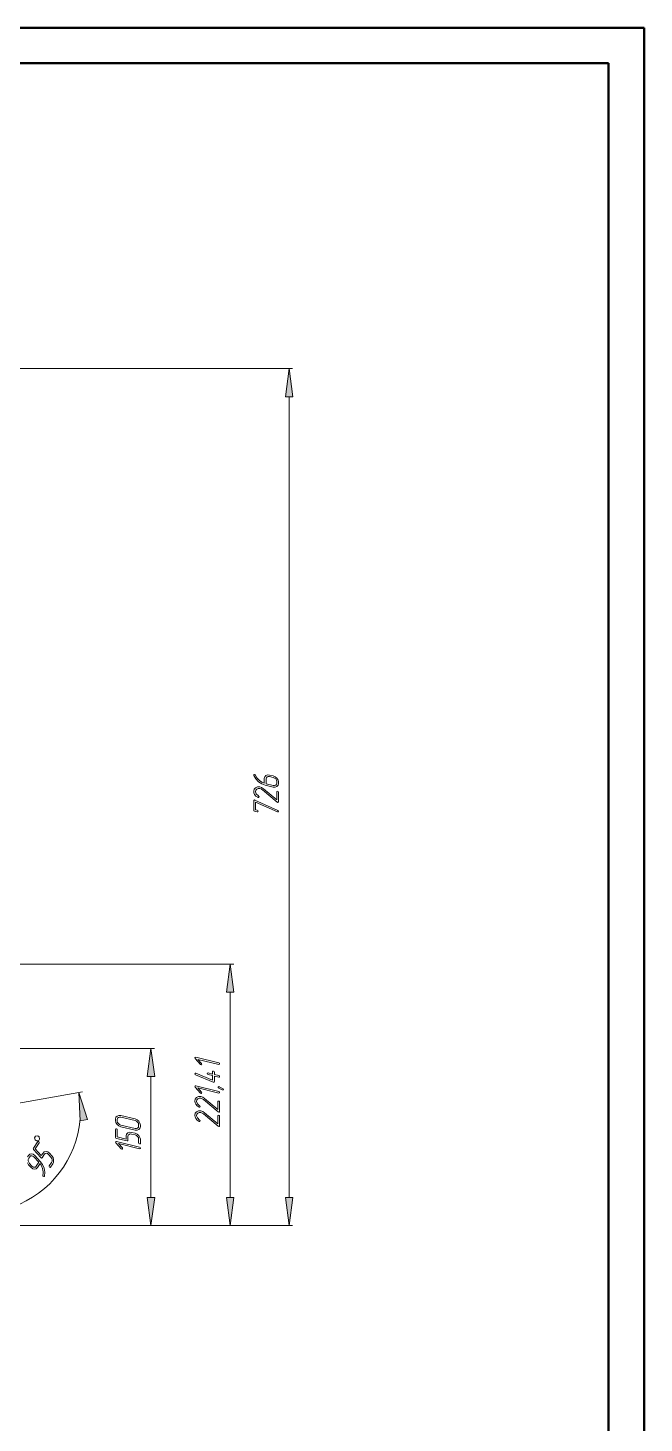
# Model space of a CAD drawing. Extents: x 0 to 420, y 0 to 297.
# Drawn here: x 333.1 to 420, y 100 to 297 of the extents above; entities that cross this region are included whole.
import ezdxf

# ---------------------------------------------------------------- set-up
doc = ezdxf.new("R2010")
doc.units = 0

msp = doc.modelspace()

# ---------------------------------------------------------------- linework, layer by layer
at = {"color": 7, "lineweight": 50}
for p, q in [((420, 297), (0, 297)), ((420, 0), (420, 297)), ((415, 292), (20, 292)), ((415, 5), (415, 292))]:
    msp.add_line(p, q, dxfattribs=at)
at = {"color": 7, "lineweight": 13}
for p, q in [((316.782593, 248.887726), (370.407501, 248.887726)), ((369.907501, 131.8535), (369.907501, 244.921951)), ((307.028198, 164.788696), (362.10556, 164.788696)), ((361.60556, 131.8535), (361.60556, 160.822906)), ((240.009598, 152.887726), (350.915985, 152.887726)), ((350.415985, 131.8535), (350.415985, 148.921936)), ((303.385986, 140.168488), (340.740662, 146.755127)), ((123.681564, 127.887726), (370.407501, 127.887726)), ((231.551071, 127.887726), (362.10556, 127.887726)), ((231.551071, 127.887726), (350.915985, 127.887726))]:
    msp.add_line(p, q, dxfattribs=at)
for points in [[(370.429596, 244.921951), (369.907501, 248.887726), (369.385406, 244.921951)], [(366.544922, 190.075562), (367.660431, 189.803848), (367.94696, 189.780823), (368.187469, 189.877533), (368.356323, 190.052521), (368.407501, 190.2966), (368.407501, 190.522263), (368.356323, 190.793976), (368.187469, 191.056473), (367.94696, 191.259109), (367.660431, 191.378845), (367.158966, 191.498581), (366.872406, 191.516998), (366.626801, 191.429504), (366.463074, 191.249893), (366.406769, 191.005814), (366.406769, 190.338058), (366.063934, 190.48082), (365.726196, 190.701874), (365.383362, 191.051865), (365.250336, 191.249893), (365.153107, 191.457138), (365.101929, 191.530823), (365.035431, 191.563049), (364.948425, 191.54924), (364.907501, 191.484772), (364.917725, 191.438721), (365.188934, 190.955154), (365.59317, 190.54068), (366.048584, 190.250549)], [(366.657501, 190.273575), (366.657501, 190.945953), (366.698425, 191.11174), (366.805908, 191.231476), (366.969635, 191.286743), (367.158966, 191.272919), (367.660431, 191.153183), (367.854858, 191.070297), (368.013489, 190.936737), (368.126068, 190.766342), (368.156769, 190.582138), (368.156769, 190.356476), (368.126068, 190.195297), (368.013489, 190.080154), (367.854858, 190.015686), (367.660431, 190.02951)], [(368.407501, 189.057785), (368.366577, 189.154495), (368.284698, 189.200562), (368.192596, 189.191345), (368.156769, 189.117661), (368.156769, 187.984772), (366.273743, 189.559769), (366.012756, 189.734772), (365.767151, 189.831482), (365.43454, 189.845291), (365.153107, 189.711731), (364.968903, 189.481476), (364.907501, 189.195953), (364.943329, 188.965683), (365.045654, 188.753845), (365.234985, 188.532791), (365.501068, 188.348587), (365.547119, 188.330154), (365.634094, 188.343979), (365.669922, 188.417664), (365.644348, 188.48674), (365.588074, 188.537399), (365.260559, 188.822922), (365.16333, 189.145294), (365.209412, 189.357132), (365.337341, 189.518311), (365.536896, 189.60582), (365.767151, 189.596603), (365.951355, 189.527527), (366.03833, 189.47226), (366.135559, 189.403183), (368.213074, 187.667007), (368.274475, 187.634766), (368.366577, 187.643982), (368.407501, 187.713058)], [(365.061005, 187.961731), (365.025208, 187.975555), (364.943329, 187.961731), (364.907501, 187.888062), (364.907501, 186.534103), (364.943329, 186.442001), (365.035431, 186.39595), (365.408966, 186.303848), (365.501068, 186.313049), (365.531769, 186.386734), (365.501068, 186.474243), (365.408966, 186.529495), (365.158234, 186.589371), (365.158234, 187.685425), (368.253998, 186.294632), (368.289795, 186.280823), (368.376801, 186.29924), (368.407501, 186.368317), (368.381897, 186.442001), (368.310272, 186.501862)], [(362.127655, 160.822906), (361.60556, 164.788696), (361.083466, 160.822906)], [(350.93811, 148.921936), (350.415985, 152.887726), (349.89389, 148.921936)], [(359.982758, 150.858261), (356.73349, 151.645752), (356.641388, 151.631943), (356.610657, 151.558258), (356.646484, 151.475372), (357.393555, 150.623383), (357.48056, 150.563522), (357.567566, 150.58194), (357.60849, 150.651016), (357.567566, 150.738525), (357.030273, 151.34642), (359.982758, 150.632599), (360.07486, 150.651016), (360.10556, 150.720093), (360.07486, 150.807602)], [(359.107758, 149.274048), (358.478363, 149.426025), (358.386261, 149.412201), (358.35556, 149.347733), (358.391388, 149.260239), (358.478363, 149.200363), (359.107758, 149.048401), (359.107758, 148.399048), (356.759064, 149.389191), (356.728363, 149.398392), (356.641388, 149.384583), (356.60556, 149.310883), (356.631165, 149.237213), (356.707886, 149.181946), (359.204956, 148.127335), (359.235687, 148.122742), (359.322662, 148.131943), (359.35849, 148.201019), (359.35849, 148.988525), (359.982758, 148.836548), (360.07486, 148.850372), (360.10556, 148.924042), (360.07486, 149.011551), (359.982758, 149.06221), (359.35849, 149.214172), (359.35849, 149.554962), (359.317566, 149.647079), (359.23056, 149.697739), (359.143555, 149.688522), (359.107758, 149.614838)], [(341.45105, 142.853424), (340.24823, 146.668304), (340.422729, 142.672104)], [(360.10556, 145.322739), (360.064636, 145.419449), (359.982758, 145.4655), (359.890656, 145.456299), (359.854828, 145.382599), (359.854828, 144.24971), (357.971802, 145.824707), (357.710815, 145.99971), (357.46521, 146.09642), (357.132599, 146.110229), (356.851166, 145.976685), (356.666962, 145.746429), (356.60556, 145.460892), (356.641388, 145.230637), (356.743713, 145.018799), (356.933044, 144.797729), (357.199127, 144.613525), (357.245178, 144.595108), (357.332153, 144.608917), (357.367981, 144.682617), (357.342407, 144.751678), (357.286133, 144.802338), (356.958618, 145.087875), (356.861389, 145.410248), (356.907471, 145.622086), (357.0354, 145.783264), (357.234955, 145.870758), (357.46521, 145.861557), (357.649414, 145.79248), (357.736389, 145.737213), (357.833618, 145.668137), (359.911133, 143.931946), (359.972534, 143.899719), (360.064636, 143.90892), (360.10556, 143.977997)], [(359.982758, 146.81485), (356.73349, 147.602341), (356.641388, 147.588531), (356.610657, 147.514832), (356.646484, 147.431946), (357.393555, 146.579971), (357.48056, 146.520111), (357.567566, 146.538528), (357.60849, 146.607605), (357.567566, 146.695099), (357.030273, 147.303009), (359.982758, 146.589188), (360.07486, 146.607605), (360.10556, 146.676682), (360.07486, 146.764191)], [(359.998108, 147.491821), (359.916229, 147.473389), (359.880432, 147.399704), (359.906006, 147.326019), (359.977631, 147.270752), (360.473999, 147.035889), (360.509796, 147.022079), (360.591675, 147.040497), (360.632599, 147.109573), (360.607025, 147.183258), (360.530273, 147.243134), (360.039032, 147.473389)], [(360.10556, 143.301025), (360.064636, 143.397736), (359.982758, 143.443787), (359.890656, 143.434586), (359.854828, 143.360901), (359.854828, 142.227997), (357.971802, 143.803009), (357.710815, 143.977997), (357.46521, 144.074707), (357.132599, 144.088531), (356.851166, 143.954987), (356.666962, 143.724716), (356.60556, 143.439178), (356.641388, 143.208923), (356.743713, 142.997086), (356.933044, 142.776031), (357.199127, 142.591827), (357.245178, 142.573395), (357.332153, 142.587219), (357.367981, 142.660904), (357.342407, 142.72998), (357.286133, 142.78064), (356.958618, 143.066162), (356.861389, 143.388535), (356.907471, 143.600372), (357.0354, 143.761566), (357.234955, 143.84906), (357.46521, 143.839844), (357.649414, 143.770767), (357.736389, 143.7155), (357.833618, 143.646423), (359.911133, 141.910248), (359.972534, 141.878006), (360.064636, 141.887207), (360.10556, 141.956299)], [(348.168945, 142.932129), (346.168213, 143.41568), (345.881653, 143.434113), (345.636047, 143.346603), (345.47229, 143.162384), (345.416016, 142.918304), (345.416016, 142.692657), (345.477417, 142.416336), (345.641174, 142.158447), (345.88678, 141.955811), (346.168213, 141.840683), (348.168945, 141.357132), (348.455475, 141.334106), (348.695984, 141.430817), (348.864838, 141.605804), (348.916016, 141.849884), (348.916016, 142.075546), (348.864838, 142.34726), (348.695984, 142.609756), (348.455475, 142.812393)], [(348.168945, 142.706467), (348.3685, 142.623581), (348.522003, 142.490021), (348.634583, 142.315033), (348.665283, 142.135422), (348.665283, 141.90976), (348.634583, 141.748581), (348.522003, 141.633453), (348.363373, 141.56897), (348.168945, 141.582794), (346.168213, 142.066345), (345.978882, 142.140015), (345.815125, 142.278183), (345.707672, 142.448578), (345.666748, 142.632782), (345.666748, 142.858444), (345.707672, 143.019623), (345.815125, 143.139374), (345.978882, 143.199234), (346.168213, 143.190033)], [(334.567688, 139.89035), (334.698853, 140.083313), (334.637115, 140.407471), (334.444153, 140.538666), (334.119995, 140.476898), (333.988831, 140.283936), (334.050568, 139.959778), (334.24353, 139.828598)], [(348.168945, 140.905807), (347.66748, 141.025543), (347.38092, 141.043976), (347.140442, 140.956467), (346.976685, 140.776855), (346.92041, 140.537384), (346.92041, 140.086075), (345.666748, 140.385422), (345.666748, 141.393967), (345.625793, 141.490677), (345.543945, 141.541336), (345.45694, 141.527527), (345.416016, 141.453842), (345.416016, 140.330154), (345.451843, 140.238052), (345.543945, 140.192001), (347.043213, 139.828186), (347.140442, 139.832794), (347.171143, 139.906464), (347.171143, 140.472916), (347.20694, 140.634094), (347.314392, 140.758453), (347.478149, 140.813705), (347.66748, 140.799896), (348.168945, 140.680145), (348.363373, 140.601868), (348.522003, 140.468307), (348.634583, 140.293304), (348.665283, 140.113708), (348.665283, 139.547256), (348.706207, 139.455154), (348.793213, 139.404495), (348.880188, 139.413712), (348.916016, 139.487396), (348.916016, 140.053833), (348.864838, 140.320953), (348.695984, 140.583435), (348.455475, 140.786072)], [(336.424744, 137.725525), (336.077393, 138.106506), (335.850769, 138.282852), (335.602722, 138.345718), (335.366333, 138.289261), (335.18512, 138.122864), (334.931366, 137.749649), (334.062958, 138.702072), (334.630005, 139.536102), (334.650543, 139.639099), (334.611328, 139.72702), (334.531616, 139.764511), (334.45636, 139.726593), (333.824524, 138.797348), (333.802368, 138.70105), (333.852661, 138.611176), (334.887939, 137.467331), (334.970917, 137.416473), (335.03772, 137.460144), (335.356201, 137.928574), (335.47644, 138.041718), (335.635254, 138.084137), (335.801697, 138.037781), (335.9505, 137.919891), (336.297913, 137.538925), (336.414673, 137.364853), (336.470764, 137.165222), (336.465454, 136.957214), (336.389832, 136.791412), (336.07135, 136.322998), (336.053406, 136.223816), (336.096863, 136.133011), (336.174011, 136.091705), (336.245056, 136.132507), (336.563538, 136.600937), (336.671387, 136.850586), (336.679352, 137.162613), (336.594421, 137.465393)], [(348.793213, 138.953186), (345.543945, 139.740692), (345.451843, 139.726868), (345.421143, 139.653183), (345.45694, 139.570282), (346.204041, 138.718323), (346.291016, 138.658447), (346.377991, 138.676865), (346.418945, 138.745941), (346.377991, 138.83345), (345.840698, 139.441345), (348.793213, 138.727524), (348.885315, 138.745941), (348.916016, 138.815033), (348.885315, 138.902527)], [(334.595886, 136.819412), (334.215271, 136.259583), (334.099243, 136.143555), (333.938843, 136.107819), (333.771393, 136.143692), (333.620972, 136.26825), (333.27359, 136.649231), (333.161041, 136.820419), (333.100708, 137.022934), (333.107666, 137.224258), (333.177399, 137.399612), (333.30426, 137.586212), (333.431335, 137.700302), (333.587524, 137.738907), (333.754028, 137.692535), (333.905396, 137.578461)], [(349.89389, 131.8535), (350.415985, 127.887726), (350.93811, 131.8535)], [(361.083466, 131.8535), (361.60556, 127.887726), (362.127655, 131.8535)], [(369.385406, 131.8535), (369.907501, 127.887726), (370.429596, 131.8535)]]:
    msp.add_lwpolyline(points, close=True, dxfattribs=at)
msp.add_lwpolyline([(332.978699, 136.716064), (333.146729, 136.462616), (333.49408, 136.08165), (333.722321, 135.898621), (333.970398, 135.835754), (334.206787, 135.892212), (334.388916, 136.069092), (334.766968, 136.625122), (334.971863, 136.307602), (335.126862, 135.934921), (335.213562, 135.452728), (335.209656, 135.210342), (335.173523, 134.984314), (335.172791, 134.901291), (335.209656, 134.837219), (335.291016, 134.79306), (335.356873, 134.826233), (335.381165, 134.871002), (335.426147, 135.419556), (335.324921, 135.989594), (335.11145, 136.48558), (334.800354, 136.919876), (334.032288, 137.765076), (333.801453, 137.944305), (333.553345, 138.007172), (333.314362, 137.946899), (333.130585, 137.776703), (333.003723, 137.590088)], dxfattribs=at)
msp.add_arc((325.946228, 144.146469), 14.522628, 290.00013, 354.999902, dxfattribs=at)
for points in [[(370.429596, 244.921951), (369.907501, 248.887726), (370.429596, 244.921951), (369.385406, 244.921951)], [(362.127655, 160.822906), (361.60556, 164.788696), (362.127655, 160.822906), (361.083466, 160.822906)], [(350.93811, 148.921936), (350.415985, 152.887726), (350.93811, 148.921936), (349.89389, 148.921936)], [(341.45105, 142.853424), (340.24823, 146.668304), (341.45105, 142.853424), (340.422729, 142.672104)], [(349.89389, 131.8535), (350.415985, 127.887726), (349.89389, 131.8535), (350.93811, 131.8535)], [(361.083466, 131.8535), (361.60556, 127.887726), (361.083466, 131.8535), (362.127655, 131.8535)], [(369.385406, 131.8535), (369.907501, 127.887726), (369.385406, 131.8535), (370.429596, 131.8535)]]:
    msp.add_solid(points, dxfattribs=at)

doc.saveas('drawing.dxf')
